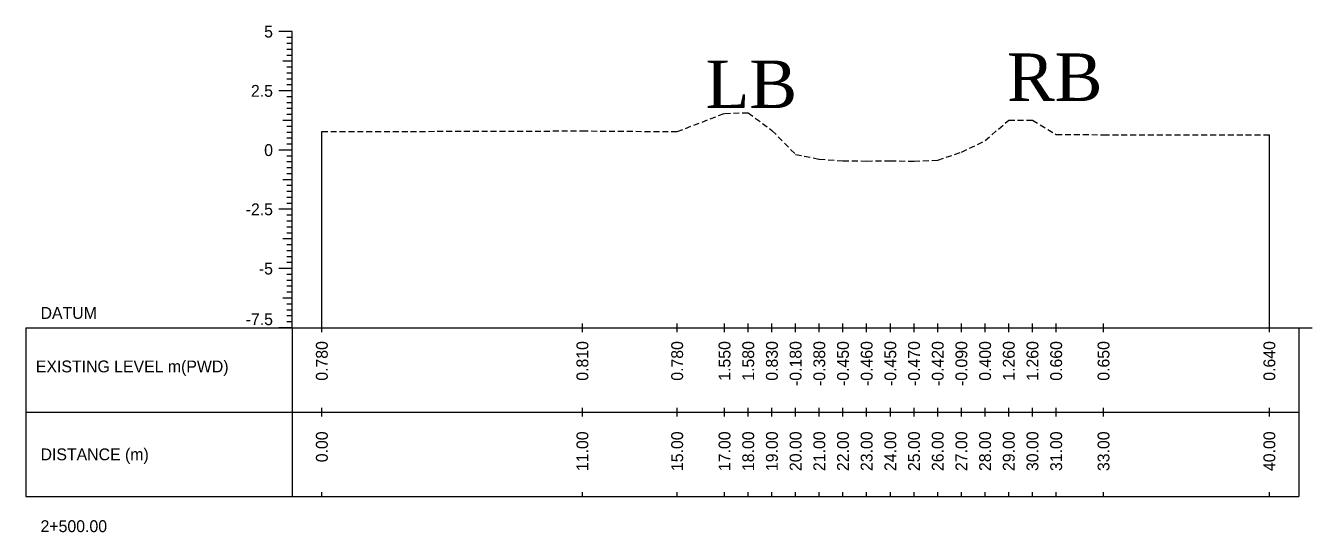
# Model space of a CAD drawing. Header units: inches. Extents: x 2917 to 4535, y -1482 to -1060.
# Drawn here: x 4147.8 to 4202.1, y -1232.3 to -1211 of the extents above; entities that cross this region are included whole.
import ezdxf
from ezdxf.enums import TextEntityAlignment as Align

# ---------------------------------------------------------------- set-up
doc = ezdxf.new("R2010")
doc.units = ezdxf.units.IN
doc.header["$MEASUREMENT"] = 0
doc.linetypes.add('HIDDEN', pattern=[0.375, 0.25, -0.125])
doc.layers.add('CS_Drawing', color=7, linetype='Continuous')
doc.layers.add('GL', color=3, linetype='HIDDEN')
doc.styles.add('romans', font='romans.shx')

msp = doc.modelspace()

# ---------------------------------------------------------------- linework, layer by layer
at = {"layer": 'CS_Drawing'}
for p, q in [((4159.033, -1211.201), (4158.47, -1211.201)), ((4159.033, -1211.201), (4158.639, -1211.201)), ((4159.033, -1211.201), (4158.808, -1211.201)), ((4159.033, -1211.451), (4158.808, -1211.451)), ((4159.033, -1211.701), (4158.808, -1211.701)), ((4159.033, -1223.701), (4159.033, -1211.201)), ((4159.033, -1211.951), (4158.808, -1211.951)), ((4159.033, -1212.201), (4158.808, -1212.201)), ((4159.033, -1212.451), (4158.639, -1212.451)), ((4159.033, -1212.451), (4158.808, -1212.451)), ((4159.033, -1212.701), (4158.808, -1212.701)), ((4159.033, -1212.951), (4158.808, -1212.951)), ((4159.033, -1213.201), (4158.808, -1213.201)), ((4159.033, -1213.701), (4158.47, -1213.701)), ((4159.033, -1213.701), (4158.639, -1213.701)), ((4159.033, -1213.451), (4158.808, -1213.451)), ((4159.033, -1213.701), (4158.808, -1213.701)), ((4159.033, -1213.951), (4158.808, -1213.951)), ((4159.033, -1214.201), (4158.808, -1214.201)), ((4159.033, -1214.951), (4158.639, -1214.951)), ((4159.033, -1214.451), (4158.808, -1214.451)), ((4159.033, -1214.701), (4158.808, -1214.701)), ((4159.033, -1214.951), (4158.808, -1214.951)), ((4159.033, -1215.201), (4158.808, -1215.201)), ((4159.033, -1215.451), (4158.808, -1215.451)), ((4160.283, -1223.701), (4160.283, -1215.421)), ((4159.033, -1215.701), (4158.808, -1215.701)), ((4159.033, -1215.951), (4158.808, -1215.951)), ((4200.283, -1223.701), (4200.283, -1215.561)), ((4159.033, -1216.201), (4158.47, -1216.201)), ((4159.033, -1216.201), (4158.639, -1216.201)), ((4159.033, -1216.201), (4158.808, -1216.201)), ((4159.033, -1216.451), (4158.808, -1216.451)), ((4159.033, -1216.701), (4158.808, -1216.701)), ((4159.033, -1216.951), (4158.808, -1216.951)), ((4159.033, -1217.451), (4158.639, -1217.451)), ((4159.033, -1217.201), (4158.808, -1217.201)), ((4159.033, -1217.451), (4158.808, -1217.451)), ((4159.033, -1217.701), (4158.808, -1217.701)), ((4159.033, -1217.951), (4158.808, -1217.951)), ((4159.033, -1218.201), (4158.808, -1218.201)), ((4159.033, -1218.701), (4158.47, -1218.701)), ((4159.033, -1218.701), (4158.639, -1218.701)), ((4159.033, -1218.451), (4158.808, -1218.451)), ((4159.033, -1218.701), (4158.808, -1218.701)), ((4159.033, -1218.951), (4158.808, -1218.951)), ((4159.033, -1219.201), (4158.808, -1219.201)), ((4159.033, -1219.451), (4158.808, -1219.451)), ((4159.033, -1219.701), (4158.808, -1219.701)), ((4159.033, -1219.951), (4158.639, -1219.951)), ((4159.033, -1219.951), (4158.808, -1219.951)), ((4159.033, -1220.201), (4158.808, -1220.201)), ((4159.033, -1220.451), (4158.808, -1220.451)), ((4159.033, -1220.701), (4158.808, -1220.701)), ((4159.033, -1221.201), (4158.47, -1221.201)), ((4159.033, -1221.201), (4158.639, -1221.201)), ((4159.033, -1220.951), (4158.808, -1220.951)), ((4159.033, -1221.201), (4158.808, -1221.201)), ((4159.033, -1221.451), (4158.808, -1221.451)), ((4159.033, -1221.701), (4158.808, -1221.701)), ((4159.033, -1221.951), (4158.808, -1221.951)), ((4159.033, -1222.451), (4158.639, -1222.451)), ((4159.033, -1222.201), (4158.808, -1222.201)), ((4159.033, -1222.451), (4158.808, -1222.451)), ((4159.033, -1222.701), (4158.808, -1222.701)), ((4159.033, -1222.951), (4158.808, -1222.951)), ((4159.033, -1223.201), (4158.808, -1223.201)), ((4159.033, -1223.451), (4158.808, -1223.451)), ((4160.283, -1223.889), (4160.283, -1223.514)), ((4171.283, -1223.889), (4171.283, -1223.514)), ((4175.283, -1223.889), (4175.283, -1223.514)), ((4177.283, -1223.889), (4177.283, -1223.514)), ((4178.283, -1223.889), (4178.283, -1223.514)), ((4179.283, -1223.889), (4179.283, -1223.514)), ((4180.283, -1223.889), (4180.283, -1223.514)), ((4181.283, -1223.889), (4181.283, -1223.514)), ((4182.283, -1223.889), (4182.283, -1223.514)), ((4183.283, -1223.889), (4183.283, -1223.514)), ((4184.283, -1223.889), (4184.283, -1223.514)), ((4185.283, -1223.889), (4185.283, -1223.514)), ((4186.283, -1223.889), (4186.283, -1223.514)), ((4187.283, -1223.889), (4187.283, -1223.514)), ((4188.283, -1223.889), (4188.283, -1223.514)), ((4189.283, -1223.889), (4189.283, -1223.514)), ((4190.283, -1223.889), (4190.283, -1223.514)), ((4191.283, -1223.889), (4191.283, -1223.514)), ((4193.283, -1223.889), (4193.283, -1223.514)), ((4200.283, -1223.889), (4200.283, -1223.514)), ((4147.783, -1223.701), (4159.033, -1223.701)), ((4147.783, -1223.701), (4147.783, -1230.826)), ((4159.033, -1223.701), (4158.47, -1223.701)), ((4159.033, -1223.701), (4158.639, -1223.701)), ((4159.033, -1223.701), (4158.808, -1223.701)), ((4159.033, -1223.701), (4201.533, -1223.701)), ((4159.033, -1223.701), (4159.033, -1230.826)), ((4201.533, -1223.701), (4202.095, -1223.701)), ((4201.533, -1223.701), (4201.926, -1223.701)), ((4201.533, -1223.701), (4201.758, -1223.701)), ((4201.533, -1223.701), (4201.533, -1230.826)), ((4147.783, -1227.264), (4159.033, -1227.264)), ((4159.033, -1227.264), (4201.533, -1227.264)), ((4159.033, -1227.264), (4201.533, -1227.264)), ((4160.283, -1227.451), (4160.283, -1227.076)), ((4171.283, -1227.451), (4171.283, -1227.076)), ((4175.283, -1227.451), (4175.283, -1227.076)), ((4177.283, -1227.451), (4177.283, -1227.076)), ((4178.283, -1227.451), (4178.283, -1227.076)), ((4179.283, -1227.451), (4179.283, -1227.076)), ((4180.283, -1227.451), (4180.283, -1227.076)), ((4181.283, -1227.451), (4181.283, -1227.076)), ((4182.283, -1227.451), (4182.283, -1227.076)), ((4183.283, -1227.451), (4183.283, -1227.076)), ((4184.283, -1227.451), (4184.283, -1227.076)), ((4185.283, -1227.451), (4185.283, -1227.076)), ((4186.283, -1227.451), (4186.283, -1227.076)), ((4187.283, -1227.451), (4187.283, -1227.076)), ((4188.283, -1227.451), (4188.283, -1227.076)), ((4189.283, -1227.451), (4189.283, -1227.076)), ((4190.283, -1227.451), (4190.283, -1227.076)), ((4191.283, -1227.451), (4191.283, -1227.076)), ((4193.283, -1227.451), (4193.283, -1227.076)), ((4200.283, -1227.451), (4200.283, -1227.076)), ((4160.283, -1230.826), (4160.283, -1230.639)), ((4171.283, -1230.826), (4171.283, -1230.639)), ((4175.283, -1230.826), (4175.283, -1230.639)), ((4177.283, -1230.826), (4177.283, -1230.639)), ((4178.283, -1230.826), (4178.283, -1230.639)), ((4179.283, -1230.826), (4179.283, -1230.639)), ((4180.283, -1230.826), (4180.283, -1230.639)), ((4181.283, -1230.826), (4181.283, -1230.639)), ((4182.283, -1230.826), (4182.283, -1230.639)), ((4183.283, -1230.826), (4183.283, -1230.639)), ((4184.283, -1230.826), (4184.283, -1230.639)), ((4185.283, -1230.826), (4185.283, -1230.639)), ((4186.283, -1230.826), (4186.283, -1230.639)), ((4187.283, -1230.826), (4187.283, -1230.639)), ((4188.283, -1230.826), (4188.283, -1230.639)), ((4189.283, -1230.826), (4189.283, -1230.639)), ((4190.283, -1230.826), (4190.283, -1230.639)), ((4191.283, -1230.826), (4191.283, -1230.639)), ((4193.283, -1230.826), (4193.283, -1230.639)), ((4200.283, -1230.826), (4200.283, -1230.639)), ((4147.783, -1230.826), (4159.033, -1230.826)), ((4159.033, -1230.826), (4201.533, -1230.826))]:
    msp.add_line(p, q, dxfattribs=at)
at = {"layer": 'GL'}
msp.add_lwpolyline([(4160.283, -1215.421), (4171.283, -1215.391), (4175.283, -1215.421), (4177.283, -1214.651), (4178.283, -1214.621), (4179.283, -1215.371), (4180.283, -1216.381), (4181.283, -1216.581), (4182.283, -1216.651), (4183.283, -1216.661), (4184.283, -1216.651), (4185.283, -1216.671), (4186.283, -1216.621), (4187.283, -1216.291), (4188.283, -1215.801), (4189.283, -1214.941), (4190.283, -1214.941), (4191.283, -1215.541), (4193.283, -1215.551), (4200.283, -1215.561)], dxfattribs=at)

# ---------------------------------------------------------------- texts
at = {"char_height": 2, "width": 27.14775, "attachment_point": 1, "style": 'romans'}
for s, insert in [('{\\fTimes New Roman|b0|i0|c0|p18;RB}', (4189.208, -1212.122)), ('{\\fTimes New Roman|b0|i0|c0|p18;LB}', (4176.488, -1212.419))]:
    msp.add_mtext(s, dxfattribs=dict(at, insert=insert))
at = {"layer": 'CS_Drawing'}
for s, p in [('5', (4158.22, -1211.201)), ('2.5', (4158.22, -1213.701)), ('0', (4158.22, -1216.201)), ('-2.5', (4158.22, -1218.701)), ('-5', (4158.22, -1221.201))]:
    msp.add_text(s, height=0.5, dxfattribs=at).set_placement(p, align=Align.MIDDLE_RIGHT)
for s, p in [('DATUM', (4148.408, -1223.076)), ('EXISTING LEVEL m(PWD)', (4148.21, -1225.333)), ('DISTANCE (m)', (4148.408, -1229.045)), ('2+500.00', (4148.408, -1232.076))]:
    msp.add_text(s, height=0.5, dxfattribs=at).set_placement(p, align=Align.MIDDLE_LEFT)
msp.add_text('-7.5', height=0.5, dxfattribs=at).set_placement((4158.22, -1223.589), align=Align.RIGHT)
for s, p in [('0.780', (4160.283, -1224.264)), ('0.810', (4171.283, -1224.264)), ('0.780', (4175.283, -1224.264)), ('1.550', (4177.283, -1224.264)), ('1.580', (4178.283, -1224.264)), ('0.830', (4179.283, -1224.264)), ('-0.180', (4180.283, -1224.264)), ('-0.380', (4181.283, -1224.264)), ('-0.450', (4182.283, -1224.264)), ('-0.460', (4183.283, -1224.264)), ('-0.450', (4184.283, -1224.264)), ('-0.470', (4185.283, -1224.264)), ('-0.420', (4186.283, -1224.264)), ('-0.090', (4187.283, -1224.264)), ('0.400', (4188.283, -1224.264)), ('1.260', (4189.283, -1224.264)), ('1.260', (4190.283, -1224.264)), ('0.660', (4191.283, -1224.264)), ('0.650', (4193.283, -1224.264)), ('0.640', (4200.283, -1224.264)), ('0.00', (4160.283, -1228.076)), ('11.00', (4171.283, -1228.076)), ('15.00', (4175.283, -1228.076)), ('17.00', (4177.283, -1228.076)), ('18.00', (4178.283, -1228.076)), ('19.00', (4179.283, -1228.076)), ('20.00', (4180.283, -1228.076)), ('21.00', (4181.283, -1228.076)), ('22.00', (4182.283, -1228.076)), ('23.00', (4183.283, -1228.076)), ('24.00', (4184.283, -1228.076)), ('25.00', (4185.283, -1228.076)), ('26.00', (4186.283, -1228.076)), ('27.00', (4187.283, -1228.076)), ('28.00', (4188.283, -1228.076)), ('29.00', (4189.283, -1228.076)), ('30.00', (4190.283, -1228.076)), ('31.00', (4191.283, -1228.076)), ('33.00', (4193.283, -1228.076)), ('40.00', (4200.283, -1228.076))]:
    msp.add_text(s, height=0.5, rotation=90, dxfattribs=at).set_placement(p, align=Align.MIDDLE_RIGHT)

doc.saveas('drawing.dxf')
